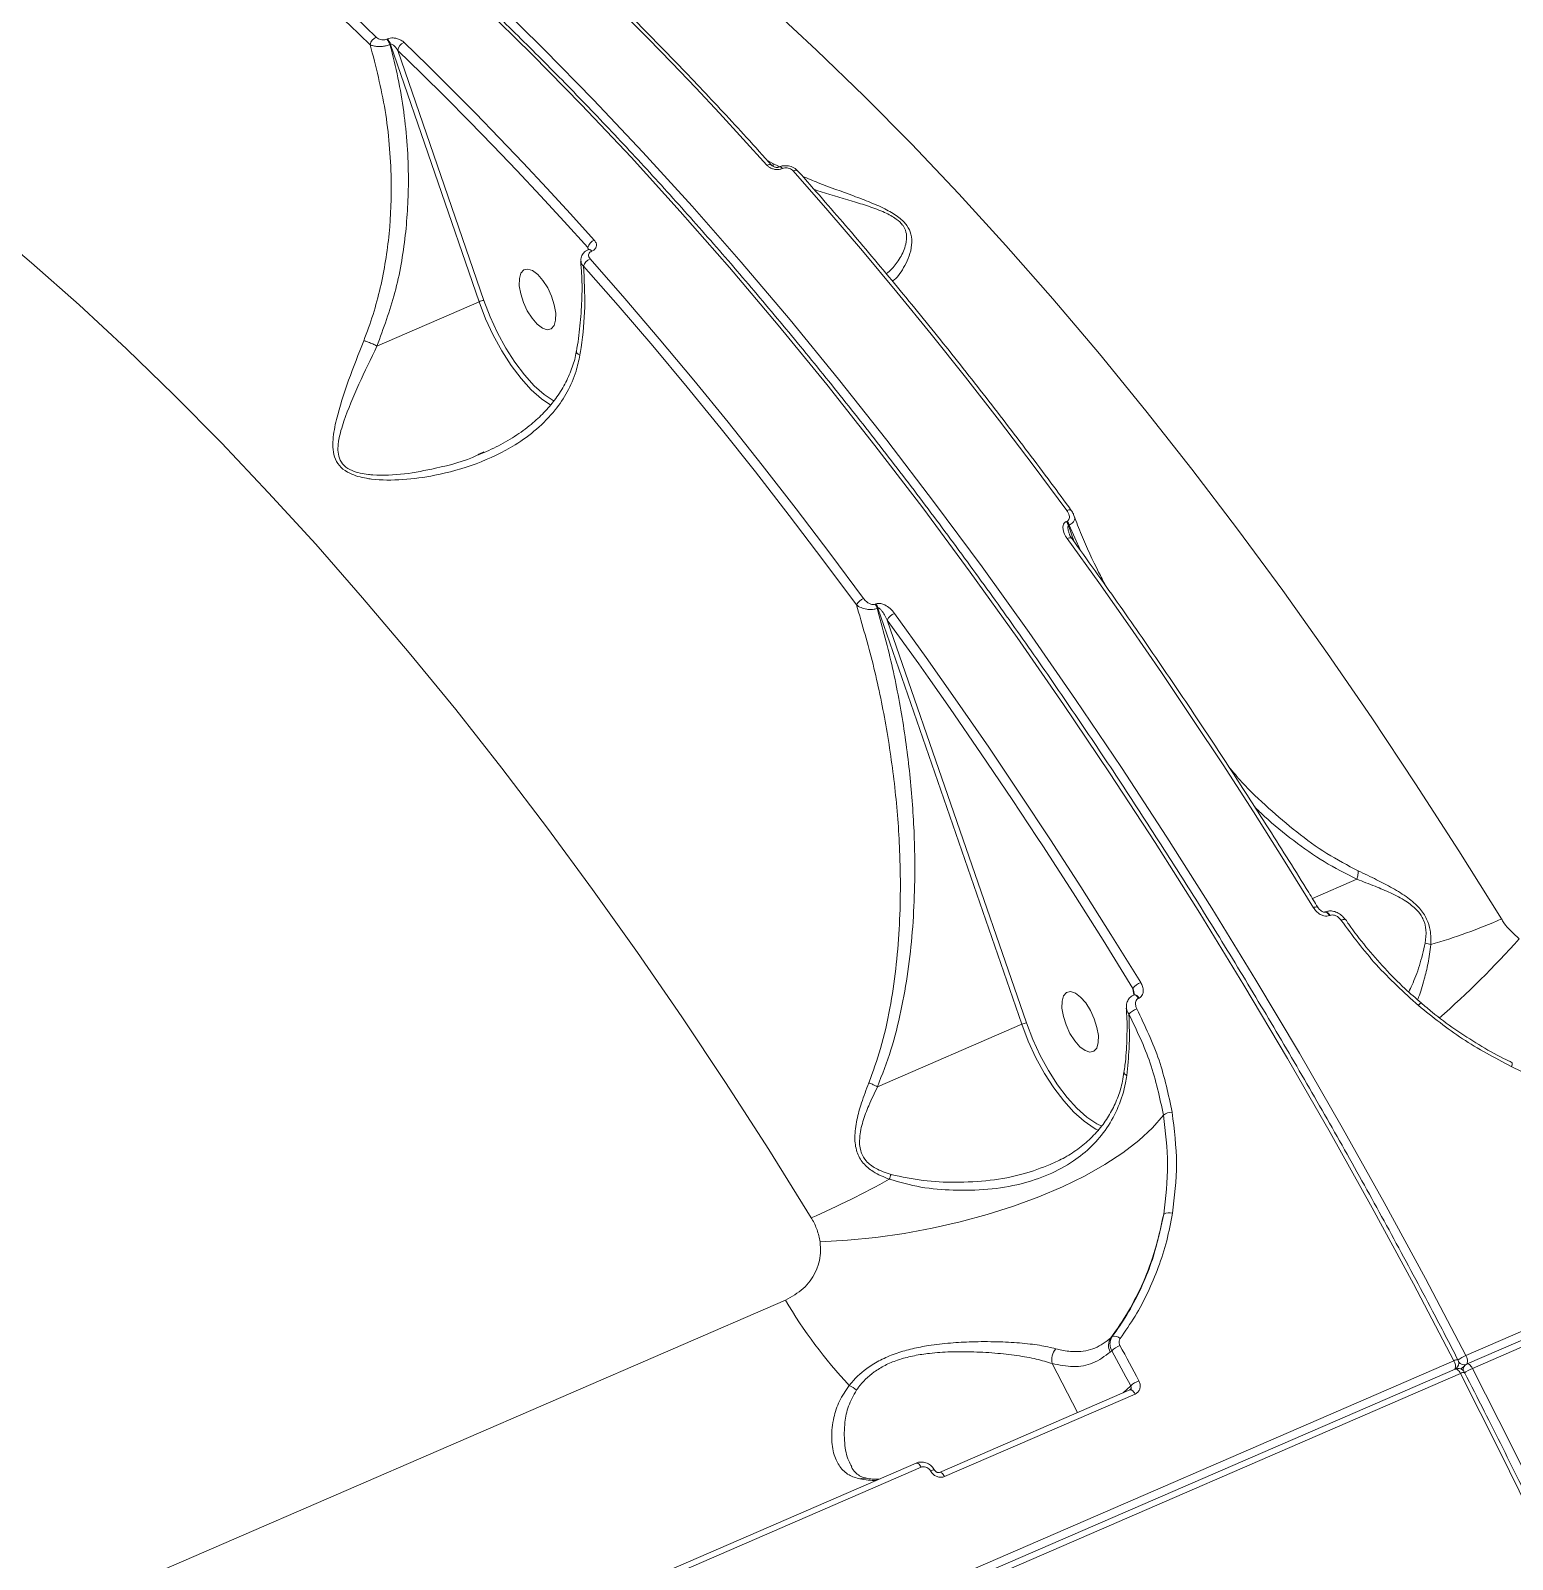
# Model space of a CAD drawing. Header units: millimetres. Extents: x -6104 to 7803, y -6013 to 4803.
# Drawn here: x 1220.1 to 1425.5, y 2254 to 2465.9 of the extents above; entities that cross this region are included whole.
import ezdxf

# ---------------------------------------------------------------- set-up
doc = ezdxf.new("R2010")
doc.units = ezdxf.units.MM
doc.layers.add('DIKOM_ОБЪЕКТ', color=7, linetype='Continuous')

msp = doc.modelspace()

# ---------------------------------------------------------------- linework, layer by layer
at = {"layer": 'DIKOM_ОБЪЕКТ', "color": 7, "linetype": 'Continuous', "lineweight": 15}
for p, q in [((1269.527, 2464.729), (1269.442, 2464.692)), ((1269.894, 2463.941), (1269.979, 2463.978)), ((1269.979, 2463.978), (1282.256, 2428.31)), ((1282.901, 2428.494), (1270.975, 2463.142)), ((1818.456, 2455.267), (1419.008, 2282.275)), ((1419.184, 2281.118), (1818.632, 2454.11)), ((1419.918, 2280.51), (1819.366, 2453.502)), ((1322.946, 2447.464), (1322.212, 2447.867)), ((1323.821, 2447.064), (1322.946, 2447.464)), ((1323.807, 2446.985), (1323.834, 2446.996)), ((1324.284, 2446.76), (1324.311, 2446.771)), ((1297.308, 2435.813), (1297.354, 2435.503)), ((1297.37, 2435.535), (1297.397, 2435.547)), ((1297.847, 2435.31), (1297.874, 2435.322)), ((1268.094, 2422.176), (1282.256, 2428.31)), ((1282.897, 2407.511), (1282.219, 2407.17)), ((1363.754, 2397.915), (1363.653, 2397.872)), ((1363.943, 2397.31), (1364.044, 2397.353)), ((1364.727, 2395.042), (1363.943, 2397.31)), ((1364.044, 2397.353), (1365.601, 2393.829)), ((1364.392, 2395.506), (1364.387, 2395.514)), ((1337.243, 2386.434), (1337.143, 2386.391)), ((1337.433, 2385.828), (1337.533, 2385.872)), ((1337.533, 2385.872), (1357.473, 2328.189)), ((1358.117, 2328.375), (1338.818, 2384.204)), ((1403.894, 2348.294), (1397.734, 2345.626)), ((1399.462, 2343.722), (1399.535, 2343.753)), ((1400.12, 2343.25), (1400.192, 2343.281)), ((1402.311, 2342.696), (1402.306, 2342.706)), ((1372.871, 2333.165), (1373.005, 2332.264)), ((1372.981, 2332.253), (1373.053, 2332.284)), ((1373.042, 2332.283), (1373.053, 2332.285)), ((1373.053, 2332.284), (1373.077, 2332.293)), ((1373.638, 2331.782), (1373.71, 2331.813)), ((1337.461, 2319.522), (1357.473, 2328.189)), ((1367.746, 2313.668), (1368.15, 2313.47)), ((1324.704, 2289.98), (1035.847, 2164.882)), ((1370.006, 2284.905), (1369.821, 2284.734)), ((1369.726, 2282.771), (1369.927, 2282.958)), ((1417.358, 2281.56), (1017.91, 2108.567)), ((1018.085, 2107.41), (1417.533, 2280.403)), ((1018.82, 2106.802), (1418.268, 2279.795)), ((1361.696, 2281.162), (1365.189, 2274.386)), ((1417.703, 2280.513), (1417.62, 2280.436)), ((1418.329, 2280.402), (1418.901, 2280.933)), ((1346.039, 2266.092), (1372.449, 2277.53)), ((1372.56, 2278.094), (1371.516, 2277.126)), ((1372.444, 2277.533), (1372.501, 2277.566)), ((1346.757, 2265.517), (1373.167, 2276.954)), ((1274.309, 2237.704), (1342.81, 2267.37)), ((1275.024, 2237.134), (1343.524, 2266.8))]:
    msp.add_line(p, q, dxfattribs=at)
at = {"layer": 'DIKOM_ОБЪЕКТ', "color": 7, "linetype": 'Continuous', "lineweight": 15, "flags": 128}
for points in [[(1295.749, 2474.625), (1299.06, 2471.412), (1302.368, 2468.137), (1305.674, 2464.802), (1308.977, 2461.405), (1312.277, 2457.95), (1315.571, 2454.435), (1318.861, 2450.862), (1322.145, 2447.231)], [(1282.709, 2469.322), (1289.587, 2462.586), (1296.454, 2455.586), (1303.304, 2448.329), (1310.132, 2440.82), (1316.931, 2433.067), (1323.697, 2425.074), (1330.424, 2416.85), (1337.105, 2408.401), (1343.735, 2399.733), (1350.309, 2390.856), (1356.821, 2381.775), (1363.265, 2372.499), (1369.637, 2363.035), (1375.93, 2353.392), (1382.14, 2343.577), (1388.261, 2333.599), (1394.288, 2323.467), (1400.217, 2313.188), (1406.041, 2302.771), (1411.756, 2292.225), (1417.358, 2281.56)], [(1419.008, 2282.275), (1413.407, 2292.94), (1407.691, 2303.486), (1401.867, 2313.902), (1395.939, 2324.182), (1389.912, 2334.314), (1383.791, 2344.292), (1377.581, 2354.107), (1371.288, 2363.75), (1364.916, 2373.214), (1358.471, 2382.49), (1351.96, 2391.571), (1345.386, 2400.448), (1338.755, 2409.115), (1332.074, 2417.565), (1325.348, 2425.789), (1318.582, 2433.781), (1311.782, 2441.535), (1304.955, 2449.044), (1298.105, 2456.301), (1291.238, 2463.301), (1284.36, 2470.037)], [(1423.934, 2342.785), (1418.036, 2352.238), (1412.051, 2361.523), (1405.986, 2370.631), (1399.846, 2379.552), (1393.637, 2388.28), (1387.365, 2396.805), (1381.034, 2405.12), (1374.652, 2413.217), (1368.224, 2421.089), (1361.757, 2428.728), (1355.255, 2436.127), (1348.726, 2443.279), (1342.175, 2450.177), (1335.608, 2456.816), (1329.032, 2463.189), (1322.453, 2469.29)], [(1298.211, 2436.866), (1294.927, 2440.497), (1291.638, 2444.07), (1288.343, 2447.584), (1285.044, 2451.04), (1281.741, 2454.436), (1278.434, 2457.772), (1275.126, 2461.047), (1271.815, 2464.26)], [(1270.975, 2463.142), (1274.278, 2459.937), (1277.579, 2456.67), (1280.877, 2453.342), (1284.172, 2449.954), (1287.463, 2446.506), (1290.75, 2443), (1294.032, 2439.435), (1297.308, 2435.813)], [(1325.776, 2446.446), (1330.587, 2440.967), (1335.381, 2435.369), (1340.157, 2429.652), (1344.913, 2423.821), (1349.646, 2417.877), (1354.355, 2411.822), (1359.037, 2405.66), (1363.691, 2399.393)], [(1213.655, 2439.227), (1220.223, 2433.687), (1226.8, 2427.864), (1233.379, 2421.764), (1239.955, 2415.391), (1246.522, 2408.752), (1253.073, 2401.853), (1259.602, 2394.701), (1266.104, 2387.303), (1272.572, 2379.664), (1278.999, 2371.792), (1285.381, 2363.695), (1291.712, 2355.38), (1297.984, 2346.855), (1304.194, 2338.127), (1310.333, 2329.205), (1316.398, 2320.098), (1322.383, 2310.813), (1328.281, 2301.359)], [(1335.532, 2387.198), (1330.878, 2393.465), (1326.196, 2399.627), (1321.487, 2405.682), (1316.754, 2411.626), (1311.998, 2417.457), (1307.222, 2423.173), (1302.428, 2428.772), (1297.617, 2434.251)], [(1288.01, 2429.407), (1287.819, 2430.54), (1287.832, 2431.519), (1288.049, 2432.265), (1288.451, 2432.718), (1289.006, 2432.84), (1289.669, 2432.622), (1290.387, 2432.081), (1291.101, 2431.262), (1291.753, 2430.23), (1292.291, 2429.069), (1292.671, 2427.874), (1292.862, 2426.741), (1292.849, 2425.762), (1292.632, 2425.016), (1292.23, 2424.563), (1291.675, 2424.441), (1291.012, 2424.659), (1290.294, 2425.2), (1289.58, 2426.019), (1288.928, 2427.051), (1288.39, 2428.212), (1288.01, 2429.407)], [(1296.719, 2433.254), (1301.519, 2427.787), (1306.303, 2422.201), (1311.068, 2416.497), (1315.813, 2410.679), (1320.536, 2404.748), (1325.234, 2398.707), (1329.906, 2392.558), (1334.55, 2386.305)], [(1282.256, 2428.31), (1283.152, 2425.962), (1284.206, 2423.673), (1285.394, 2421.496), (1286.688, 2419.481), (1288.058, 2417.677), (1289.472, 2416.125), (1290.896, 2414.861), (1292.189, 2413.978)], [(1292.642, 2414.533), (1292.637, 2414.536), (1291.278, 2415.453), (1289.897, 2416.678), (1288.527, 2418.184), (1287.198, 2419.933), (1285.944, 2421.887), (1284.792, 2423.998), (1283.769, 2426.218), (1282.901, 2428.494)], [(1364.326, 2399.406), (1364.286, 2399.445), (1364.207, 2399.481), (1364.104, 2399.494), (1363.981, 2399.484), (1363.842, 2399.449), (1363.691, 2399.393)], [(1364.387, 2395.514), (1364.362, 2395.541), (1364.286, 2395.583), (1364.183, 2395.6), (1364.057, 2395.591), (1363.912, 2395.557), (1363.754, 2395.498)], [(1363.754, 2395.498), (1368.137, 2389.398), (1372.491, 2383.21), (1376.812, 2376.934), (1381.1, 2370.574), (1385.354, 2364.132), (1389.571, 2357.61), (1393.749, 2351.011), (1397.888, 2344.337)], [(1338.818, 2384.204), (1343.191, 2378.118), (1344.484, 2376.295)], [(1373.955, 2333.972), (1369.815, 2340.646), (1365.637, 2347.244), (1361.42, 2353.766), (1357.167, 2360.208), (1352.878, 2366.569), (1348.557, 2372.844), (1344.204, 2379.033), (1339.82, 2385.133)], [(1344.484, 2376.295), (1347.534, 2371.944), (1351.845, 2365.684), (1356.123, 2359.339), (1359.617, 2354.057)], [(1359.617, 2354.057), (1360.366, 2352.912), (1364.573, 2346.405), (1368.742, 2339.822), (1372.871, 2333.165)], [(1397.888, 2344.337), (1398.044, 2344.399), (1398.185, 2344.44), (1398.303, 2344.46), (1398.396, 2344.458), (1398.46, 2344.435), (1398.483, 2344.41)], [(1399.462, 2343.722), (1399.513, 2343.736), (1399.652, 2343.716), (1399.808, 2343.623), (1399.969, 2343.463), (1400.12, 2343.25)], [(1399.535, 2343.753), (1399.585, 2343.767), (1399.724, 2343.747), (1399.88, 2343.654), (1400.041, 2343.494), (1400.192, 2343.281)], [(1402.306, 2342.706), (1402.277, 2342.728), (1402.215, 2342.739), (1402.127, 2342.729), (1402.017, 2342.698), (1401.889, 2342.648), (1401.746, 2342.579)], [(1363.227, 2329.286), (1363.036, 2330.419), (1363.049, 2331.399), (1363.265, 2332.145), (1363.667, 2332.597), (1364.222, 2332.719), (1364.886, 2332.501), (1365.603, 2331.96), (1366.317, 2331.141), (1366.969, 2330.109), (1367.507, 2328.949), (1367.887, 2327.754), (1368.078, 2326.62), (1368.065, 2325.641), (1367.849, 2324.895), (1367.447, 2324.443), (1366.892, 2324.321), (1366.228, 2324.539), (1365.511, 2325.079), (1364.797, 2325.899), (1364.145, 2326.931), (1363.607, 2328.091), (1363.227, 2329.286)], [(1372.982, 2332.254), (1373.031, 2332.267), (1373.17, 2332.247), (1373.327, 2332.154), (1373.487, 2331.994), (1373.638, 2331.782)], [(1373.077, 2332.293), (1373.103, 2332.298), (1373.242, 2332.279), (1373.399, 2332.185), (1373.559, 2332.026), (1373.71, 2331.813)], [(1368.56, 2314.059), (1367.853, 2314.415), (1366.494, 2315.333), (1365.113, 2316.559), (1363.742, 2318.064), (1362.414, 2319.814), (1361.159, 2321.767), (1360.008, 2323.879), (1358.985, 2326.098), (1358.117, 2328.375)], [(1357.473, 2328.189), (1358.368, 2325.842), (1359.423, 2323.552), (1360.611, 2321.375), (1361.905, 2319.361), (1363.275, 2317.557), (1364.688, 2316.004), (1366.112, 2314.741), (1367.514, 2313.795), (1367.746, 2313.668)], [(1329.502, 2298.062), (1333.329, 2298.274), (1337.222, 2298.658), (1341.142, 2299.211), (1345.052, 2299.927), (1348.911, 2300.8), (1352.683, 2301.82), (1356.33, 2302.977), (1359.815, 2304.261), (1363.105, 2305.658), (1366.167, 2307.155), (1368.971, 2308.736), (1371.489, 2310.387), (1373.696, 2312.091), (1375.571, 2313.831), (1377.095, 2315.59)], [(1369.927, 2282.958), (1370.258, 2282.351), (1370.588, 2281.744), (1370.917, 2281.137), (1371.247, 2280.529), (1371.575, 2279.921), (1371.904, 2279.313), (1372.232, 2278.704), (1372.56, 2278.094)], [(1373.704, 2278.797), (1373.375, 2279.408), (1373.046, 2280.018), (1372.717, 2280.628), (1372.387, 2281.238), (1372.057, 2281.847), (1371.726, 2282.455), (1371.396, 2283.064), (1371.065, 2283.672)], [(1417.533, 2280.403), (1417.551, 2280.409), (1417.64, 2280.418), (1417.74, 2280.39), (1417.848, 2280.328), (1417.959, 2280.233), (1418.068, 2280.109), (1418.173, 2279.961), (1418.268, 2279.795)], [(1417.589, 2280.425), (1417.629, 2280.452), (1417.703, 2280.513)], [(1418.268, 2279.795), (1423.731, 2269.001), (1429.07, 2258.106), (1434.282, 2247.121), (1439.36, 2236.053), (1444.302, 2224.913), (1449.102, 2213.709), (1453.757, 2202.452), (1458.263, 2191.15), (1462.617, 2179.814), (1466.813, 2168.452), (1470.85, 2157.074), (1474.723, 2145.69), (1478.43, 2134.31), (1481.966, 2122.943), (1485.33, 2111.598), (1488.518, 2100.286), (1491.528, 2089.015), (1494.356, 2077.795), (1497.002, 2066.636), (1499.462, 2055.547), (1501.735, 2044.537), (1503.818, 2033.616), (1505.709, 2022.793)], [(1419.184, 2281.118), (1419.202, 2281.124), (1419.291, 2281.133), (1419.391, 2281.105), (1419.499, 2281.042), (1419.609, 2280.947), (1419.719, 2280.824), (1419.823, 2280.676), (1419.918, 2280.51)], [(1507.36, 2023.508), (1505.468, 2034.331), (1503.385, 2045.252), (1501.113, 2056.262), (1498.653, 2067.351), (1496.007, 2078.51), (1493.178, 2089.73), (1490.169, 2101), (1486.981, 2112.313), (1483.617, 2123.658), (1480.08, 2135.025), (1476.374, 2146.405), (1472.501, 2157.789), (1468.464, 2169.167), (1464.267, 2180.529), (1459.914, 2191.865), (1455.408, 2203.167), (1450.753, 2214.424), (1445.952, 2225.628), (1441.011, 2236.768), (1435.932, 2247.836), (1430.721, 2258.821), (1425.382, 2269.716), (1419.918, 2280.51)], [(1372.449, 2277.53), (1372.465, 2277.536), (1372.552, 2277.545), (1372.649, 2277.52), (1372.753, 2277.462), (1372.861, 2277.372), (1372.969, 2277.255), (1373.072, 2277.114), (1373.167, 2276.954)], [(1342.81, 2267.37), (1342.825, 2267.376), (1342.911, 2267.386), (1343.008, 2267.361), (1343.112, 2267.304), (1343.22, 2267.215), (1343.327, 2267.098), (1343.43, 2266.958), (1343.524, 2266.8)], [(1346.039, 2266.092), (1346.055, 2266.098), (1346.142, 2266.108), (1346.239, 2266.083), (1346.344, 2266.024), (1346.452, 2265.935), (1346.559, 2265.817), (1346.662, 2265.676), (1346.757, 2265.517)]]:
    msp.add_lwpolyline(points, dxfattribs=at)
at = {"layer": 'DIKOM_ОБЪЕКТ', "color": 7, "linetype": 'Continuous', "lineweight": 15}
for centre, radius, start, end in [((1016.734, 2204.239), 362.1, 46.06285, 56.1406), ((1016.455, 2203.749), 361.302, 46.06279, 56.14051), ((1268.548, 2463.688), 1.417, 113.4684, 170.44928), ((1268.042, 2463.339), 1.947, 18.00589, 44.0365), ((1268.127, 2463.376), 1.948, 18.01639, 44.03935), ((1272.36, 2462.975), 1.395, 112.99826, 173.1447), ((1322.459, 2446.754), 0.572, 51.90643, 123.36597), ((1323.881, 2446.522), 0.468, 30.50067, 99.19065), ((1323.906, 2446.532), 0.471, 30.6322, 98.65077), ((1326.09, 2445.962), 0.577, 52.40503, 123.02522), ((1298.79, 2435.456), 1.524, 112.30341, 166.43951), ((1298.228, 2432.797), 1.577, 112.79235, 163.16286), ((1297.441, 2435.07), 0.472, 30.68068, 98.40827), ((1297.472, 2435.086), 0.466, 30.42458, 99.61799), ((1283.186, 2426.275), 2.237, 97.33098, 114.57101), ((1361.892, 2396.608), 2.167, 18.87344, 35.657), ((1361.993, 2396.652), 2.167, 18.87344, 35.657), ((1336.264, 2385.406), 1.936, 112.23288, 152.33665), ((1335.376, 2385.124), 2.174, 18.9013, 35.62913), ((1335.482, 2385.171), 2.167, 18.87344, 35.657), ((1340.518, 2383.376), 1.89, 111.64746, 154.04024), ((1391.92, 2415.505), 79.456, 286.24724, 293.76022), ((1413.006, 2336.592), 2.869, 66.4794, 82.39506), ((1328.258, 2427.977), 131.788, 311.34957, 318.13858), ((1374.917, 2331.551), 2.606, 111.67232, 141.72572), ((1413.544, 2329.968), 1.375, 122.57245, 143.80486), ((1358.418, 2326.122), 2.273, 97.59767, 114.56175), ((1374.194, 2327.911), 2.522, 108.07157, 138.14161), ((1424.56, 2322.799), 0.878, 327.3428, 2.65553), ((1378.244, 2314.181), 1.818, 88.17344, 129.21156), ((1349.818, 2302.796), 11.419, 156.35051, 159.91452), ((1278.749, 2414.902), 123.877, 293.56866, 299.1524), ((1377.853, 2300.684), 1.403, 69.08976, 120.95242), ((1382.286, 2323.764), 66.761, 210.40004, 223.11562), ((1371.351, 2283.676), 1.86, 145.35462, 209.11604), ((1370.352, 2283.959), 1.008, 42.52616, 110.08418), ((1363.925, 2281.719), 2.298, 139.07891, 194.03585), ((1372.513, 2280.101), 3.853, 112.08852, 132.15947), ((1417.846, 2280.828), 0.88, 85.73842, 123.70011), ((1417.023, 2281.246), 1, 13.77936, 27.33721), ((1421.156, 2277.167), 5.54, 112.80515, 125.62893), ((1417.982, 2281.558), 1.252, 338.54475, 34.90125), ((1416.328, 2280.842), 1.255, 338.73052, 34.84797), ((1417.931, 2279.485), 1, 27.21535, 113.41644), ((1417.023, 2281.246), 1, 312.86037, 13.77936), ((1418.775, 2282.011), 0.998, 220.52808, 286.9165), ((1418.764, 2279.045), 0.9, 86.43763, 123.50061), ((1419.498, 2280.314), 0.86, 133.93615, 188.84519), ((1421.883, 2275.74), 5.158, 112.38887, 127.31459), ((1419.581, 2280.2), 1, 113.41644, 132.86037), ((1332.454, 2275.395), 2.952, 44.84157, 68.15627), ((1375.254, 2274.991), 4.109, 112.16335, 130.96164), ((1335.65, 2263.77), 1.545, 79.73718, 113.89096), ((1337.007, 2275.121), 10.134, 258.71877, 271.74704), ((1345.258, 2265.659), 0.767, 80.85904, 125.0361)]:
    msp.add_arc(centre, radius, start, end, dxfattribs=at)
for points, knots in [([(1143.563, 2542.069), (1143.981, 2542.081), (1146.188, 2542.143), (1150.283, 2541.963), (1155.847, 2541.517), (1161.511, 2540.75), (1167.26, 2539.695), (1173.092, 2538.345), (1179.002, 2536.701), (1184.985, 2534.765), (1191.037, 2532.539), (1197.153, 2530.023), (1203.328, 2527.221), (1209.558, 2524.135), (1215.837, 2520.766), (1222.162, 2517.118), (1228.527, 2513.193), (1234.928, 2508.994), (1241.359, 2504.525), (1247.816, 2499.789), (1254.294, 2494.79), (1260.788, 2489.531), (1267.294, 2484.018), (1273.806, 2478.252), (1280.32, 2472.24), (1286.831, 2465.986), (1293.334, 2459.494), (1299.824, 2452.769), (1306.296, 2445.817), (1312.746, 2438.642), (1319.168, 2431.25), (1325.559, 2423.647), (1331.913, 2415.838), (1338.225, 2407.83), (1344.491, 2399.627), (1350.706, 2391.237), (1356.865, 2382.666), (1362.964, 2373.92), (1368.999, 2365.005), (1374.964, 2355.929), (1380.855, 2346.698), (1386.669, 2337.319), (1392.399, 2327.799), (1398.043, 2318.146), (1403.596, 2308.366), (1409.053, 2298.466), (1413.821, 2289.571), (1416.742, 2283.953), (1417.911, 2281.705)], [0, 0, 0, 0, 0.0051792, 0.02739, 0.049613, 0.0718476, 0.0940928, 0.1163476, 0.1386106, 0.1608804, 0.1831557, 0.2054353, 0.2277182, 0.2500034, 0.2722903, 0.2945781, 0.3168661, 0.3391542, 0.3614418, 0.3837286, 0.4060148, 0.4283, 0.450584, 0.4728671, 0.4951492, 0.51743, 0.53971, 0.5619889, 0.5842667, 0.6065435, 0.6288196, 0.6510948, 0.673369, 0.6956427, 0.7179154, 0.7401875, 0.762459, 0.7847299, 0.8070003, 0.82927, 0.8515394, 0.8738083, 0.8960771, 0.9183452, 0.940613, 0.9628806, 0.9851481, 1, 1, 1, 1]), ([(1296.427, 2474.586), (1297.569, 2473.482), (1300.88, 2470.28), (1306.355, 2464.799), (1312.844, 2458.067), (1318.329, 2452.175), (1321.646, 2448.497), (1322.812, 2447.204)], [0, 0, 0, 0, 0.1293323, 0.3751374, 0.6209372, 0.8667244, 1, 1, 1, 1]), ([(1267.151, 2463.923), (1267.928, 2460.912), (1269.103, 2456.36), (1269.848, 2450.087), (1270.166, 2444.38), (1269.919, 2437.706), (1268.905, 2431.433), (1267.6, 2426.505), (1266.706, 2424.111), (1266.259, 2422.914)], [0, 0, 0, 0, 0.2227144, 0.336734, 0.4507497, 0.6310038, 0.8132782, 0.9066465, 1, 1, 1, 1]), ([(1267.151, 2463.923), (1267.175, 2463.911), (1267.335, 2463.83), (1267.696, 2463.723), (1268.268, 2463.665), (1268.838, 2463.687), (1269.398, 2463.774), (1269.728, 2463.885), (1269.894, 2463.941)], [0, 0, 0, 0, 0.0391339, 0.26831303, 0.46641697, 0.64363382, 0.8199331, 1, 1, 1, 1]), ([(1269.442, 2464.692), (1269.359, 2464.664), (1269.192, 2464.607), (1268.899, 2464.598), (1268.597, 2464.645), (1268.288, 2464.76), (1268.091, 2464.889), (1267.998, 2464.975), (1267.984, 2464.987)], [0, 0, 0, 0, 0.1673725, 0.3344429, 0.5091489, 0.7131065, 0.9577582, 1, 1, 1, 1]), ([(1268.091, 2422.176), (1268.988, 2424.614), (1270.807, 2429.552), (1272.153, 2437.399), (1272.541, 2444.266), (1272.33, 2449.988), (1271.844, 2454.669), (1271.066, 2459.34), (1270.284, 2462.407), (1269.894, 2463.941)], [0, 0, 0, 0, 0.1852053, 0.3752214, 0.5580249, 0.6672719, 0.7765214, 0.8882609, 1, 1, 1, 1]), ([(1271.815, 2464.26), (1271.795, 2464.278), (1271.65, 2464.414), (1271.336, 2464.619), (1270.843, 2464.801), (1270.368, 2464.874), (1269.913, 2464.86), (1269.656, 2464.773), (1269.527, 2464.729)], [0, 0, 0, 0, 0.0392466, 0.2872463, 0.4951901, 0.671008, 0.8353095, 1, 1, 1, 1]), ([(1269.979, 2463.978), (1270.002, 2463.985), (1270.047, 2463.998), (1270.157, 2463.985), (1270.312, 2463.913), (1270.511, 2463.757), (1270.733, 2463.516), (1270.885, 2463.297), (1270.964, 2463.161), (1270.975, 2463.142)], [0, 0, 0, 0, 0.0552798, 0.1098092, 0.243637, 0.4175628, 0.6518122, 0.951883, 1, 1, 1, 1]), ([(1322.145, 2447.231), (1322.241, 2447.139), (1322.446, 2446.943), (1322.878, 2446.733), (1323.366, 2446.621), (1323.86, 2446.618), (1324.143, 2446.713), (1324.284, 2446.76)], [0, 0, 0, 0, 0.1890487, 0.4045465, 0.6068669, 0.803397, 1, 1, 1, 1]), ([(1322.82, 2447.201), (1322.833, 2447.185), (1322.867, 2447.144), (1323.014, 2447.046), (1323.219, 2446.968), (1323.425, 2446.932), (1323.598, 2446.932), (1323.731, 2446.956), (1323.783, 2446.976), (1323.807, 2446.985)], [0, 0, 0, 0, 0.1191943, 0.3199326, 0.5085417, 0.6577975, 0.784558, 0.9005544, 1, 1, 1, 1]), ([(1323.04, 2447.044), (1323.029, 2447.154), (1323.013, 2447.314), (1322.962, 2447.428), (1322.946, 2447.464)], [0, 0, 0, 0, 0.6856659, 1, 1, 1, 1]), ([(1323.84, 2446.985), (1323.877, 2447.005), (1324.104, 2447.129), (1324.626, 2447.195), (1325.355, 2447.117), (1326.011, 2446.847), (1326.302, 2446.532), (1326.421, 2446.403)], [0, 0, 0, 0, 0.0449383, 0.2790103, 0.5332526, 0.8098703, 1, 1, 1, 1]), ([(1324.311, 2446.771), (1324.407, 2446.803), (1324.599, 2446.867), (1324.936, 2446.865), (1325.271, 2446.789), (1325.569, 2446.645), (1325.71, 2446.509), (1325.776, 2446.446)], [0, 0, 0, 0, 0.1951312, 0.3900977, 0.5932855, 0.8111018, 1, 1, 1, 1]), ([(1326.442, 2446.419), (1327.571, 2445.143), (1330.846, 2441.441), (1336.244, 2435.149), (1342.623, 2427.477), (1348.963, 2419.6), (1355.26, 2411.524), (1360.375, 2404.764), (1363.385, 2400.682), (1364.326, 2399.406)], [0, 0, 0, 0, 0.0879838, 0.2551867, 0.422388, 0.5895826, 0.7567729, 0.9239572, 1, 1, 1, 1]), ([(1339.514, 2431.176), (1339.602, 2431.235), (1340.259, 2431.672), (1341.07, 2432.928), (1341.891, 2434.619), (1342.253, 2436.08), (1342.224, 2437.525), (1341.642, 2438.872), (1340.465, 2440.07), (1338.657, 2441.142), (1336.482, 2442.091), (1333.281, 2443.314), (1330.062, 2444.448), (1327.802, 2445.393), (1327.082, 2445.694)], [0, 0, 0, 0, 0.0264714, 0.1968434, 0.2845524, 0.3721011, 0.4492707, 0.5042224, 0.5599703, 0.622145, 0.6951809, 0.7701988, 0.9268014, 1, 1, 1, 1]), ([(1328.699, 2443.859), (1328.823, 2443.818), (1330.502, 2443.257), (1333.067, 2442.531), (1336.238, 2441.558), (1338.338, 2440.78), (1340.008, 2439.905), (1340.776, 2439.181), (1341.268, 2438.48), (1341.594, 2437.534), (1341.391, 2436.013), (1340.663, 2434.37), (1339.652, 2433.016), (1338.947, 2432.401), (1338.685, 2432.173)], [0, 0, 0, 0, 0.01494144, 0.20247393, 0.28791849, 0.37292906, 0.4412462, 0.4912723, 0.50114555, 0.56103907, 0.64829053, 0.78358761, 0.91978775, 1, 1, 1, 1]), ([(1297.874, 2435.322), (1297.935, 2435.352), (1298.131, 2435.447), (1298.387, 2435.693), (1298.531, 2436.069), (1298.487, 2436.488), (1298.303, 2436.74), (1298.211, 2436.866)], [0, 0, 0, 0, 0.0931206, 0.3038873, 0.5302146, 0.7651883, 1, 1, 1, 1]), ([(1296.372, 2433.9), (1296.358, 2434.009), (1296.316, 2434.337), (1296.529, 2434.852), (1296.906, 2435.304), (1297.24, 2435.454), (1297.381, 2435.518)], [0, 0, 0, 0, 0.1609356, 0.4828095, 0.7808266, 1, 1, 1, 1]), ([(1297.308, 2435.813), (1297.35, 2435.733), (1297.396, 2435.644), (1297.407, 2435.549), (1297.408, 2435.54)], [0, 0, 0, 0, 0.9009442, 1, 1, 1, 1]), ([(1297.393, 2435.548), (1297.406, 2435.553), (1297.449, 2435.57), (1297.462, 2435.588), (1297.457, 2435.58), (1297.456, 2435.578)], [0, 0, 0, 0, 0.2444048, 0.7975779, 1, 1, 1, 1]), ([(1297.617, 2434.251), (1297.555, 2434.337), (1297.43, 2434.51), (1297.4, 2434.797), (1297.497, 2435.056), (1297.672, 2435.225), (1297.807, 2435.291), (1297.847, 2435.31)], [0, 0, 0, 0, 0.23365619, 0.46732491, 0.69556634, 0.90869869, 1, 1, 1, 1]), ([(1295.721, 2421.417), (1295.722, 2421.423), (1295.974, 2422.612), (1296.252, 2424.981), (1296.515, 2428.495), (1296.531, 2431.479), (1296.371, 2433.243), (1296.313, 2433.885)], [0, 0, 0, 0, 0.0014096, 0.2791358, 0.5586166, 0.8394589, 1, 1, 1, 1]), ([(1296.219, 2420.905), (1296.275, 2421.261), (1296.628, 2423.495), (1297.018, 2427.681), (1296.82, 2431.372), (1296.719, 2433.254)], [0, 0, 0, 0, 0.08499198, 0.53346689, 1, 1, 1, 1]), ([(1296.377, 2433.891), (1296.38, 2433.809), (1296.385, 2433.58), (1296.588, 2433.382), (1296.719, 2433.254)], [0, 0, 0, 0, 0.3563367, 1, 1, 1, 1]), ([(1266.259, 2422.914), (1265.537, 2421.07), (1264.072, 2417.332), (1262.594, 2412.809), (1261.979, 2409.652), (1261.964, 2407.812), (1262.256, 2406.475), (1263.035, 2405.304), (1264.512, 2404.331), (1266.048, 2403.925), (1268.511, 2403.57), (1271.72, 2403.577), (1276.631, 2404.249), (1281.953, 2405.734), (1286.674, 2407.977), (1290.293, 2410.593), (1292.724, 2413.074), (1294.542, 2415.802), (1295.676, 2418.373), (1296.059, 2420.157), (1296.219, 2420.905)], [0, 0, 0, 0, 0.0952094, 0.1929567, 0.2448002, 0.27107, 0.2981706, 0.3242907, 0.3503877, 0.3910759, 0.4019425, 0.471963, 0.5438103, 0.6393969, 0.7378516, 0.7988546, 0.8613653, 0.9113752, 0.9628374, 1, 1, 1, 1]), ([(1282.219, 2407.17), (1282.143, 2407.132), (1280.291, 2406.193), (1276.769, 2405.331), (1271.921, 2404.349), (1268.754, 2404.211), (1266.327, 2404.42), (1264.861, 2404.709), (1263.46, 2405.555), (1262.815, 2406.592), (1262.641, 2407.74), (1262.711, 2408.597), (1262.926, 2409.939), (1263.717, 2412.565), (1265.508, 2416.858), (1267.232, 2420.403), (1268.094, 2422.176)], [0, 0, 0, 0, 0.00662, 0.1607449, 0.2720697, 0.3829755, 0.3995522, 0.4601923, 0.4977134, 0.5350841, 0.5709096, 0.6069642, 0.6146231, 0.6947865, 0.8473376, 1, 1, 1, 1]), ([(1266.259, 2422.914), (1266.32, 2422.897), (1266.518, 2422.843), (1266.936, 2422.703), (1267.52, 2422.469), (1267.901, 2422.274), (1268.091, 2422.176)], [0, 0, 0, 0, 0.107468, 0.3494929, 0.6747737, 1, 1, 1, 1]), ([(1268.094, 2422.176), (1268.093, 2422.176), (1268.093, 2422.176), (1268.092, 2422.176), (1268.091, 2422.176), (1268.091, 2422.176)], [0, 0, 0, 0, 0.4266655, 0.7671469, 1, 1, 1, 1]), ([(1282.25, 2407.127), (1283.155, 2407.516), (1284.979, 2408.3), (1287.477, 2409.792), (1289.649, 2411.423), (1291.449, 2413.122), (1292.933, 2414.908), (1294.166, 2416.852), (1295.08, 2418.951), (1295.582, 2420.481), (1295.689, 2421.326), (1295.701, 2421.422)], [0, 0, 0, 0, 0.1407325, 0.2836933, 0.4201906, 0.5374337, 0.648788, 0.7661774, 0.8791094, 0.9862141, 1, 1, 1, 1]), ([(1296.219, 2420.905), (1296.2, 2420.914), (1296.046, 2420.993), (1295.824, 2421.151), (1295.685, 2421.322), (1295.731, 2421.399), (1295.741, 2421.416)], [0, 0, 0, 0, 0.0561627, 0.453366, 0.8808329, 1, 1, 1, 1]), ([(1363.691, 2399.393), (1363.828, 2399.17), (1364.026, 2398.849), (1364.079, 2398.415), (1364.027, 2398.17), (1363.91, 2398.001), (1363.802, 2397.942), (1363.754, 2397.915)], [0, 0, 0, 0, 0.4371169, 0.6288789, 0.7908994, 0.9060877, 1, 1, 1, 1]), ([(1364.044, 2397.353), (1364.14, 2397.405), (1364.351, 2397.518), (1364.613, 2397.768), (1364.78, 2398.096), (1364.828, 2398.425), (1364.727, 2398.613), (1364.69, 2398.682)], [0, 0, 0, 0, 0.1585608, 0.3458384, 0.5884228, 0.8501316, 1, 1, 1, 1]), ([(1364.314, 2399.4), (1364.383, 2399.313), (1364.55, 2399.102), (1364.638, 2398.852), (1364.69, 2398.704)], [0, 0, 0, 0, 0.4088112, 1, 1, 1, 1]), ([(1364.681, 2398.678), (1365.03, 2397.79), (1366.079, 2395.122), (1367.554, 2391.881), (1368.752, 2389.582), (1369.075, 2388.962)], [0, 0, 0, 0, 0.2670348, 0.8023499, 1, 1, 1, 1]), ([(1363.653, 2397.872), (1363.577, 2397.829), (1363.408, 2397.735), (1363.226, 2397.465), (1363.141, 2397.062), (1363.229, 2396.414), (1363.487, 2395.876), (1363.725, 2395.54), (1363.754, 2395.498)], [0, 0, 0, 0, 0.0928019, 0.20615623, 0.36928304, 0.57241734, 0.94714115, 1, 1, 1, 1]), ([(1364.074, 2396.113), (1364.048, 2396.176), (1363.961, 2396.385), (1363.885, 2396.711), (1363.84, 2397.028), (1363.859, 2397.209), (1363.901, 2397.281), (1363.926, 2397.302), (1363.941, 2397.308), (1363.943, 2397.31)], [0, 0, 0, 0, 0.1572868, 0.5286643, 0.7834557, 0.9178447, 0.9590195, 0.9935909, 1, 1, 1, 1]), ([(1364.069, 2396.115), (1364.086, 2396.061), (1364.146, 2395.868), (1364.299, 2395.665), (1364.409, 2395.519)], [0, 0, 0, 0, 0.2836038, 1, 1, 1, 1]), ([(1364.387, 2395.514), (1365.469, 2394.017), (1368.608, 2389.675), (1373.759, 2382.351), (1379.816, 2373.493), (1385.804, 2364.469), (1391.616, 2355.448), (1395.826, 2348.73), (1398.069, 2345.083), (1398.483, 2344.411)], [0, 0, 0, 0, 0.0925247, 0.268337, 0.444151, 0.6199616, 0.7957661, 0.9623158, 1, 1, 1, 1]), ([(1334.55, 2386.305), (1335.351, 2383.571), (1336.954, 2378.104), (1338.702, 2369.637), (1339.961, 2361.014), (1340.691, 2351.546), (1340.665, 2343.127), (1340.056, 2335.841), (1339.224, 2330.32), (1338.044, 2325.005), (1336.837, 2321.647), (1336.268, 2320.064)], [0, 0, 0, 0, 0.1269745, 0.2539547, 0.3836709, 0.5133751, 0.6746731, 0.7565617, 0.8384275, 0.9238205, 1, 1, 1, 1]), ([(1334.55, 2386.305), (1334.748, 2386.168), (1335.136, 2385.898), (1335.875, 2385.69), (1336.516, 2385.646), (1337.024, 2385.694), (1337.294, 2385.783), (1337.433, 2385.828)], [0, 0, 0, 0, 0.27361335, 0.53723989, 0.72079322, 0.85653965, 1, 1, 1, 1]), ([(1337.143, 2386.391), (1337.072, 2386.369), (1336.932, 2386.327), (1336.655, 2386.356), (1336.296, 2386.489), (1335.883, 2386.775), (1335.653, 2387.052), (1335.532, 2387.198)], [0, 0, 0, 0, 0.119018, 0.237417, 0.4123491, 0.6910301, 1, 1, 1, 1]), ([(1339.82, 2385.133), (1339.627, 2385.367), (1339.256, 2385.815), (1338.585, 2386.274), (1338.008, 2386.485), (1337.571, 2386.532), (1337.353, 2386.467), (1337.243, 2386.434)], [0, 0, 0, 0, 0.3089031, 0.5923653, 0.7697449, 0.8844947, 1, 1, 1, 1]), ([(1337.453, 2319.522), (1338.111, 2321.221), (1339.436, 2324.64), (1340.768, 2330.027), (1341.734, 2335.494), (1342.338, 2341.037), (1342.639, 2346.645), (1342.653, 2353.226), (1342.236, 2360.729), (1341.201, 2369.158), (1339.665, 2377.563), (1338.177, 2383.073), (1337.433, 2385.828)], [0, 0, 0, 0, 0.0822798, 0.1655628, 0.2475144, 0.3294891, 0.4129243, 0.4963679, 0.6209038, 0.7454518, 0.8727273, 1, 1, 1, 1]), ([(1337.533, 2385.872), (1337.548, 2385.876), (1337.582, 2385.885), (1337.654, 2385.867), (1337.808, 2385.777), (1338.282, 2385.262), (1338.578, 2384.678), (1338.818, 2384.204)], [0, 0, 0, 0, 0.0233282, 0.0519968, 0.1042433, 0.2733975, 1, 1, 1, 1]), ([(1404.102, 2349.442), (1402.631, 2350.217), (1399.673, 2351.776), (1395.544, 2354.768), (1391.644, 2358.113), (1388.474, 2361.095), (1386.767, 2363.139), (1386.177, 2363.844)], [0, 0, 0, 0, 0.219845, 0.442325, 0.6629222, 0.8835773, 1, 1, 1, 1]), ([(1389.749, 2358.302), (1390.197, 2357.864), (1391.909, 2356.187), (1395.103, 2353.612), (1399.337, 2350.598), (1402.374, 2349.068), (1403.9, 2348.299)], [0, 0, 0, 0, 0.1060929, 0.4053856, 0.7011487, 1, 1, 1, 1]), ([(1403.9, 2348.299), (1403.9, 2348.298), (1403.899, 2348.296), (1403.897, 2348.295), (1403.895, 2348.294), (1403.894, 2348.294)], [0, 0, 0, 0, 0.2906762, 0.6762462, 1, 1, 1, 1]), ([(1403.894, 2348.294), (1404.738, 2347.971), (1406.281, 2347.382), (1408.588, 2346.422), (1410.576, 2345.382), (1412.125, 2344.215), (1412.843, 2343.251), (1413.302, 2342.319), (1413.597, 2341.054), (1413.463, 2340.032), (1413.385, 2339.436)], [0, 0, 0, 0, 0.1920693, 0.35118191, 0.50948941, 0.63444306, 0.71865542, 0.74209612, 0.84959906, 1, 1, 1, 1]), ([(1403.9, 2348.299), (1403.962, 2348.505), (1404.075, 2348.879), (1404.107, 2349.249), (1404.103, 2349.412), (1404.102, 2349.442)], [0, 0, 0, 0, 0.49941581, 0.9072603, 1, 1, 1, 1]), ([(1414.151, 2339.223), (1414.166, 2339.875), (1414.194, 2341.01), (1413.67, 2342.795), (1412.589, 2344.395), (1410.899, 2345.834), (1408.852, 2347.088), (1406.518, 2348.296), (1404.947, 2349.041), (1404.102, 2349.442)], [0, 0, 0, 0, 0.1507885, 0.2625496, 0.3758325, 0.5043755, 0.6581124, 0.8160021, 1, 1, 1, 1]), ([(1397.888, 2344.337), (1398.004, 2344.173), (1398.255, 2343.816), (1398.766, 2343.416), (1399.293, 2343.196), (1399.752, 2343.139), (1399.997, 2343.213), (1400.12, 2343.25)], [0, 0, 0, 0, 0.226741, 0.4919714, 0.6959496, 0.8477348, 1, 1, 1, 1]), ([(1398.485, 2344.411), (1398.49, 2344.401), (1398.57, 2344.249), (1398.78, 2344.024), (1399.067, 2343.823), (1399.257, 2343.744), (1399.365, 2343.721), (1399.428, 2343.717), (1399.458, 2343.721), (1399.461, 2343.722), (1399.462, 2343.722)], [0, 0, 0, 0, 0.02653791, 0.41293879, 0.64167771, 0.76892191, 0.8436377, 0.89474313, 0.94711936, 1, 1, 1, 1]), ([(1399.542, 2343.737), (1399.683, 2343.793), (1400.003, 2343.918), (1400.571, 2343.892), (1401.196, 2343.697), (1401.822, 2343.304), (1402.137, 2342.905), (1402.299, 2342.7)], [0, 0, 0, 0, 0.14291609, 0.32456545, 0.52244966, 0.75449179, 1, 1, 1, 1]), ([(1400.192, 2343.281), (1400.248, 2343.3), (1400.389, 2343.349), (1400.671, 2343.34), (1401.041, 2343.221), (1401.435, 2342.965), (1401.642, 2342.708), (1401.746, 2342.579)], [0, 0, 0, 0, 0.1034184, 0.2624495, 0.4611431, 0.7281725, 1, 1, 1, 1]), ([(1401.746, 2342.579), (1403.297, 2340.487), (1406.437, 2336.25), (1410.419, 2332.619), (1412.435, 2330.78)], [0, 0, 0, 0, 0.4937903, 1, 1, 1, 1]), ([(1402.342, 2342.714), (1402.487, 2342.493), (1403.342, 2341.192), (1405.138, 2338.918), (1407.729, 2335.935), (1410.294, 2333.329), (1412.063, 2331.804), (1412.823, 2331.149)], [0, 0, 0, 0, 0.051817, 0.304869, 0.5577531, 0.8100519, 1, 1, 1, 1]), ([(1426.408, 2340.03), (1425.641, 2340.728), (1424.793, 2341.5), (1424.108, 2342.507), (1423.993, 2342.69), (1423.934, 2342.785)], [0, 0, 0, 0, 0.82175425, 0.90787002, 1, 1, 1, 1]), ([(1413.385, 2339.436), (1413.129, 2338.37), (1412.611, 2336.212), (1411.751, 2333.992), (1411.244, 2332.993), (1411.086, 2332.683)], [0, 0, 0, 0, 0.40236822, 0.81404599, 1, 1, 1, 1]), ([(1412.317, 2331.596), (1412.368, 2331.712), (1412.69, 2332.434), (1413.185, 2334.166), (1413.809, 2336.598), (1414.036, 2338.344), (1414.151, 2339.223)], [0, 0, 0, 0, 0.07066046, 0.44342304, 0.71977338, 1, 1, 1, 1]), ([(1372.871, 2333.165), (1372.916, 2333.03), (1372.987, 2332.814), (1373.016, 2332.586), (1373.027, 2332.501)], [0, 0, 0, 0, 0.6242265, 1, 1, 1, 1]), ([(1373.71, 2331.813), (1373.818, 2331.875), (1374.032, 2332), (1374.244, 2332.348), (1374.337, 2332.837), (1374.247, 2333.419), (1374.047, 2333.798), (1373.955, 2333.972)], [0, 0, 0, 0, 0.15229095, 0.30404532, 0.50801257, 0.77326066, 1, 1, 1, 1]), ([(1371.963, 2330.452), (1371.969, 2330.691), (1371.979, 2331.142), (1372.282, 2331.728), (1372.637, 2332.109), (1372.913, 2332.199), (1372.994, 2332.225)], [0, 0, 0, 0, 0.3242514, 0.6131415, 0.8862859, 1, 1, 1, 1]), ([(1371.978, 2330.449), (1371.993, 2330.303), (1372.024, 2330.008), (1372.218, 2329.732), (1372.315, 2329.593)], [0, 0, 0, 0, 0.4946661, 1, 1, 1, 1]), ([(1373.032, 2332.271), (1373.029, 2332.267), (1373.021, 2332.256), (1373.047, 2332.342), (1373.053, 2332.436), (1373.036, 2332.5), (1373.035, 2332.502)], [0, 0, 0, 0, 0.1949052, 0.57577277, 0.98496367, 1, 1, 1, 1]), ([(1373.411, 2330.308), (1373.347, 2330.455), (1373.221, 2330.746), (1373.203, 2331.165), (1373.303, 2331.487), (1373.459, 2331.686), (1373.588, 2331.755), (1373.638, 2331.782)], [0, 0, 0, 0, 0.27179134, 0.53886158, 0.73759456, 0.89660819, 1, 1, 1, 1]), ([(1412.435, 2330.78), (1414.425, 2329.185), (1418.453, 2325.956), (1423, 2323.545), (1425.299, 2322.326)], [0, 0, 0, 0, 0.4941724, 1, 1, 1, 1]), ([(1412.825, 2331.153), (1413.328, 2330.717), (1414.818, 2329.426), (1417.479, 2327.481), (1420.784, 2325.339), (1423.46, 2323.809), (1425.048, 2323.057), (1425.452, 2322.865)], [0, 0, 0, 0, 0.1319286, 0.3904782, 0.6502066, 0.9109554, 1, 1, 1, 1]), ([(1371.62, 2321.523), (1371.672, 2321.859), (1371.901, 2323.36), (1372.039, 2325.99), (1372.087, 2328.628), (1371.965, 2330.076), (1371.935, 2330.424)], [0, 0, 0, 0, 0.1108751, 0.4945123, 0.8787941, 1, 1, 1, 1]), ([(1372.003, 2321.083), (1372.139, 2322.34), (1372.449, 2325.219), (1372.363, 2328.017), (1372.315, 2329.593)], [0, 0, 0, 0, 0.4365648, 1, 1, 1, 1]), ([(1372.315, 2329.593), (1373.392, 2327.355), (1375.573, 2322.823), (1376.583, 2318.021), (1377.095, 2315.59)], [0, 0, 0, 0, 0.4937658, 1, 1, 1, 1]), ([(1378.302, 2315.998), (1377.793, 2318.421), (1376.762, 2323.329), (1374.538, 2327.962), (1373.411, 2330.308)], [0, 0, 0, 0, 0.4937583, 1, 1, 1, 1]), ([(1425.299, 2322.326), (1426.57, 2321.736), (1429.111, 2320.557), (1433.039, 2319.152), (1437.057, 2318.023), (1441.155, 2317.189), (1443.914, 2316.912), (1445.293, 2316.774)], [0, 0, 0, 0, 0.1978321, 0.3955021, 0.5931677, 0.7965818, 1, 1, 1, 1]), ([(1336.268, 2320.064), (1335.912, 2319.143), (1335.257, 2317.449), (1334.559, 2314.929), (1334.235, 2312.652), (1334.474, 2310.565), (1335.4, 2308.898), (1336.988, 2307.574), (1338.326, 2307.03), (1339.094, 2306.717)], [0, 0, 0, 0, 0.183994, 0.3384099, 0.4956185, 0.624165, 0.7374566, 0.8492074, 1, 1, 1, 1]), ([(1336.268, 2320.064), (1336.305, 2320.05), (1336.507, 2319.974), (1336.925, 2319.799), (1337.265, 2319.621), (1337.453, 2319.522)], [0, 0, 0, 0, 0.0927425, 0.4978225, 1, 1, 1, 1]), ([(1339.094, 2306.717), (1340.553, 2306.31), (1343.473, 2305.495), (1348.109, 2305.122), (1352.783, 2305.209), (1357.236, 2305.946), (1361.225, 2307.271), (1364.517, 2309.043), (1367.213, 2311.242), (1369.339, 2313.758), (1370.932, 2316.714), (1371.719, 2319.244), (1371.951, 2320.746), (1372.003, 2321.083)], [0, 0, 0, 0, 0.10393611, 0.20805646, 0.32136589, 0.43461239, 0.53513295, 0.63556814, 0.72026433, 0.80489657, 0.89015276, 0.9753339, 1, 1, 1, 1]), ([(1361.399, 2308.758), (1362.088, 2309.071), (1363.53, 2309.726), (1365.477, 2311.017), (1367.25, 2312.546), (1368.743, 2314.261), (1369.943, 2316.134), (1370.838, 2318.145), (1371.408, 2319.949), (1371.559, 2321.12), (1371.613, 2321.54)], [0, 0, 0, 0, 0.1311715, 0.2744092, 0.4137834, 0.5500743, 0.6807982, 0.8075918, 0.9309306, 1, 1, 1, 1]), ([(1371.669, 2321.53), (1371.66, 2321.513), (1371.613, 2321.428), (1371.733, 2321.278), (1371.9, 2321.145), (1371.989, 2321.092), (1372.003, 2321.083)], [0, 0, 0, 0, 0.1294587, 0.6367033, 0.9436192, 1, 1, 1, 1]), ([(1339.358, 2307.376), (1338.617, 2307.618), (1337.345, 2308.033), (1335.918, 2309.102), (1335.347, 2310.03), (1334.983, 2311.107), (1334.919, 2312.618), (1335.392, 2314.722), (1336.284, 2317.068), (1337.045, 2318.655), (1337.461, 2319.522)], [0, 0, 0, 0, 0.1504044, 0.2579117, 0.3420756, 0.3655585, 0.4905042, 0.648813, 0.8079309, 1, 1, 1, 1]), ([(1337.461, 2319.522), (1337.46, 2319.522), (1337.458, 2319.521), (1337.455, 2319.521), (1337.454, 2319.522), (1337.453, 2319.522)], [0, 0, 0, 0, 0.4157701, 0.7698984, 1, 1, 1, 1]), ([(1378.354, 2301.995), (1378.631, 2304.278), (1379.192, 2308.897), (1378.601, 2313.613), (1378.302, 2315.998)], [0, 0, 0, 0, 0.494176, 1, 1, 1, 1]), ([(1377.095, 2315.59), (1377.38, 2313.309), (1377.959, 2308.695), (1377.41, 2304.174), (1377.132, 2301.887)], [0, 0, 0, 0, 0.49415614, 1, 1, 1, 1]), ([(1361.399, 2308.752), (1360.173, 2308.285), (1357.53, 2307.279), (1353.067, 2306.483), (1348.399, 2306.22), (1343.762, 2306.422), (1340.835, 2307.056), (1339.358, 2307.376)], [0, 0, 0, 0, 0.1832066, 0.394734, 0.6111753, 0.8037881, 1, 1, 1, 1]), ([(1328.281, 2301.359), (1328.31, 2301.311), (1328.633, 2300.778), (1329.164, 2299.692), (1329.388, 2298.612), (1329.502, 2298.062)], [0, 0, 0, 0, 0.046808, 0.5142802, 1, 1, 1, 1]), ([(1369.821, 2284.734), (1370.657, 2285.944), (1372.337, 2288.377), (1374.386, 2292.5), (1376.087, 2296.989), (1376.782, 2300.248), (1377.132, 2301.887)], [0, 0, 0, 0, 0.2373858, 0.47716078, 0.73700814, 1, 1, 1, 1]), ([(1377.132, 2301.887), (1376.607, 2299.469), (1375.813, 2295.805), (1373.856, 2291.235), (1372.114, 2287.932), (1370.702, 2285.905), (1370.006, 2284.905)], [0, 0, 0, 0, 0.3951698, 0.5986763, 0.8021782, 1, 1, 1, 1]), ([(1371.095, 2284.64), (1371.804, 2285.661), (1373.222, 2287.703), (1374.976, 2291.01), (1376.448, 2294.498), (1377.618, 2298.161), (1378.109, 2300.717), (1378.354, 2301.995)], [0, 0, 0, 0, 0.19768052, 0.39538647, 0.59308533, 0.79654622, 1, 1, 1, 1]), ([(1329.502, 2298.062), (1329.544, 2297.534), (1329.661, 2296.055), (1328.973, 2293.731), (1327.299, 2291.409), (1325.574, 2290.46), (1324.704, 2289.98)], [0, 0, 0, 0, 0.1529657, 0.4283722, 0.7114294, 1, 1, 1, 1]), ([(1362.189, 2283.225), (1361.469, 2283.395), (1360.031, 2283.734), (1357.227, 2284.046), (1354.051, 2284.219), (1350.786, 2284.217), (1347.582, 2284.05), (1344.81, 2283.736), (1342.314, 2283.263), (1340.131, 2282.655), (1338.088, 2281.813), (1335.84, 2280.505), (1334.41, 2279.188), (1333.667, 2278.275), (1333.552, 2278.134)], [0, 0, 0, 0, 0.1101002, 0.220217, 0.329286, 0.4383094, 0.5249635, 0.6115146, 0.6753425, 0.7390958, 0.8039955, 0.8688902, 0.9797305, 1, 1, 1, 1]), ([(1369.821, 2284.734), (1369.112, 2284.2), (1367.673, 2283.117), (1365.291, 2282.735), (1363.407, 2282.911), (1362.46, 2283.155), (1362.189, 2283.225)], [0, 0, 0, 0, 0.3362348, 0.6822362, 0.9087868, 1, 1, 1, 1]), ([(1370.006, 2284.905), (1369.976, 2284.862), (1369.833, 2284.656), (1369.678, 2284.216), (1369.669, 2283.571), (1369.841, 2283.162), (1369.927, 2282.958)], [0, 0, 0, 0, 0.0806541, 0.3870844, 0.6935695, 1, 1, 1, 1]), ([(1371.065, 2283.672), (1371.02, 2283.773), (1370.932, 2283.976), (1370.934, 2284.297), (1371.009, 2284.516), (1371.08, 2284.619), (1371.095, 2284.64)], [0, 0, 0, 0, 0.3066824, 0.6132683, 0.9195406, 1, 1, 1, 1]), ([(1334.547, 2277.476), (1334.647, 2277.616), (1335.284, 2278.512), (1336.517, 2279.763), (1338.473, 2280.952), (1339.727, 2281.48), (1341.093, 2281.931), (1342.577, 2282.299), (1344.945, 2282.65), (1347.581, 2282.824), (1350.646, 2282.823), (1353.781, 2282.65), (1356.847, 2282.297), (1359.571, 2281.818), (1360.987, 2281.381), (1361.696, 2281.162)], [0, 0, 0, 0, 0.0201024, 0.1287316, 0.1863601, 0.2439957, 0.2548543, 0.3176674, 0.3805813, 0.467543, 0.5546259, 0.6653715, 0.776167, 0.8880938, 1, 1, 1, 1]), ([(1361.696, 2281.162), (1362.676, 2280.97), (1364.696, 2280.577), (1367.44, 2281.074), (1368.957, 2282.2), (1369.726, 2282.771)], [0, 0, 0, 0, 0.3175192, 0.6539174, 1, 1, 1, 1]), ([(1418.82, 2279.942), (1419.733, 2278.16), (1422.379, 2272.989), (1426.676, 2264.359), (1431.672, 2254.029), (1436.551, 2243.62), (1441.31, 2233.141), (1445.945, 2222.599), (1450.454, 2212.003), (1454.832, 2201.359), (1459.076, 2190.678), (1463.183, 2179.965), (1467.151, 2169.23), (1470.976, 2158.48), (1474.655, 2147.724), (1478.185, 2136.969), (1481.564, 2126.224), (1484.79, 2115.497), (1487.859, 2104.796), (1490.77, 2094.128), (1493.52, 2083.502), (1496.107, 2072.926), (1498.53, 2062.408), (1500.786, 2051.955), (1502.874, 2041.576), (1504.792, 2031.278), (1506.538, 2021.069), (1508.112, 2010.957), (1509.512, 2000.949), (1510.738, 1991.052), (1511.787, 1981.275), (1512.66, 1971.623), (1513.355, 1962.106), (1513.872, 1952.729), (1514.211, 1943.501), (1514.372, 1934.426), (1514.353, 1925.514), (1514.156, 1916.769), (1513.78, 1908.199), (1513.225, 1899.811), (1512.492, 1891.609), (1511.581, 1883.602), (1510.493, 1875.793), (1509.229, 1868.191), (1507.789, 1860.799), (1506.174, 1853.624), (1504.386, 1846.672), (1502.425, 1839.947), (1500.294, 1833.454), (1497.993, 1827.2), (1495.525, 1821.188), (1492.891, 1815.423), (1490.092, 1809.91), (1487.132, 1804.652), (1484.012, 1799.656), (1480.737, 1794.92), (1477.301, 1790.465), (1474.213, 1786.801), (1472.211, 1784.735), (1471.461, 1783.962)], [0, 0, 0, 0, 0.0093747, 0.0271865, 0.0449986, 0.0628105, 0.0806223, 0.0984342, 0.1162462, 0.134058, 0.1518699, 0.1696819, 0.187494, 0.205306, 0.2231184, 0.2409307, 0.2587434, 0.2765562, 0.2943693, 0.3121826, 0.3299963, 0.3478102, 0.3656246, 0.3834392, 0.4012543, 0.4190699, 0.4368861, 0.4547028, 0.4725198, 0.4903376, 0.508156, 0.5259752, 0.5437951, 0.5616156, 0.579437, 0.5972593, 0.6150823, 0.6329064, 0.6507313, 0.668557, 0.6863837, 0.7042114, 0.7220398, 0.739869, 0.7576988, 0.7755291, 0.7933595, 0.8111899, 0.8290198, 0.8468486, 0.8646758, 0.8825006, 0.9003223, 0.9181399, 0.9359523, 0.9537585, 0.9715573, 0.9893478, 1, 1, 1, 1]), ([(1333.552, 2278.134), (1333.056, 2277.411), (1332.061, 2275.963), (1331.297, 2273.453), (1330.997, 2270.876), (1331.341, 2268.555), (1332.186, 2266.827), (1333.36, 2265.67), (1334.495, 2265.337), (1335.024, 2265.182)], [0, 0, 0, 0, 0.1281517, 0.2567399, 0.4268142, 0.5968778, 0.7373089, 0.8775706, 1, 1, 1, 1]), ([(1333.895, 2266.915), (1333.748, 2267.169), (1333.22, 2268.083), (1332.831, 2270.159), (1332.841, 2272.75), (1333.335, 2275.287), (1334.139, 2276.74), (1334.547, 2277.476)], [0, 0, 0, 0, 0.0987511, 0.3550366, 0.6180375, 0.806345, 1, 1, 1, 1]), ([(1372.56, 2278.094), (1372.583, 2278.045), (1372.63, 2277.946), (1372.631, 2277.789), (1372.589, 2277.655), (1372.527, 2277.594), (1372.499, 2277.567)], [0, 0, 0, 0, 0.266021, 0.5315304, 0.7965481, 1, 1, 1, 1]), ([(1373.167, 2276.954), (1373.254, 2277), (1373.475, 2277.115), (1373.74, 2277.422), (1373.896, 2277.854), (1373.899, 2278.339), (1373.769, 2278.644), (1373.704, 2278.797)], [0, 0, 0, 0, 0.1406293, 0.3550861, 0.5698681, 0.7848946, 1, 1, 1, 1]), ([(1342.818, 2267.353), (1342.872, 2267.382), (1343.125, 2267.518), (1343.67, 2267.554), (1344.364, 2267.398), (1344.991, 2267.006), (1345.245, 2266.602), (1345.367, 2266.408)], [0, 0, 0, 0, 0.06276511, 0.29187363, 0.52806254, 0.77429034, 1, 1, 1, 1]), ([(1343.524, 2266.8), (1343.622, 2266.83), (1343.818, 2266.892), (1344.146, 2266.849), (1344.451, 2266.709), (1344.682, 2266.507), (1344.779, 2266.35), (1344.818, 2266.287)], [0, 0, 0, 0, 0.2142091, 0.4285598, 0.6431559, 0.8580953, 1, 1, 1, 1]), ([(1333.849, 2266.861), (1333.851, 2266.857), (1333.977, 2266.524), (1334.347, 2266.104), (1334.92, 2265.628), (1335.452, 2265.372), (1335.866, 2265.314), (1335.956, 2265.302)], [0, 0, 0, 0, 0.0036921, 0.3183914, 0.6478613, 0.9236075, 1, 1, 1, 1]), ([(1335.934, 2265.288), (1336.199, 2265.242), (1336.812, 2265.133), (1337.361, 2265.141), (1337.673, 2265.146)], [0, 0, 0, 0, 0.4317348, 1, 1, 1, 1]), ([(1344.818, 2266.287), (1344.876, 2266.193), (1345.022, 2265.957), (1345.367, 2265.654), (1345.825, 2265.444), (1346.316, 2265.379), (1346.61, 2265.471), (1346.757, 2265.517)], [0, 0, 0, 0, 0.1418423, 0.3567488, 0.5713382, 0.7857025, 1, 1, 1, 1]), ([(1345.384, 2266.417), (1345.398, 2266.39), (1345.436, 2266.318), (1345.541, 2266.211), (1345.678, 2266.121), (1345.82, 2266.073), (1345.944, 2266.065), (1346.013, 2266.079), (1346.035, 2266.091), (1346.038, 2266.093)], [0, 0, 0, 0, 0.099413, 0.2664732, 0.4282304, 0.5937706, 0.7683773, 0.9627552, 1, 1, 1, 1])]:
    msp.add_open_spline(points, degree=3, knots=knots, dxfattribs=at)

doc.saveas('drawing.dxf')
